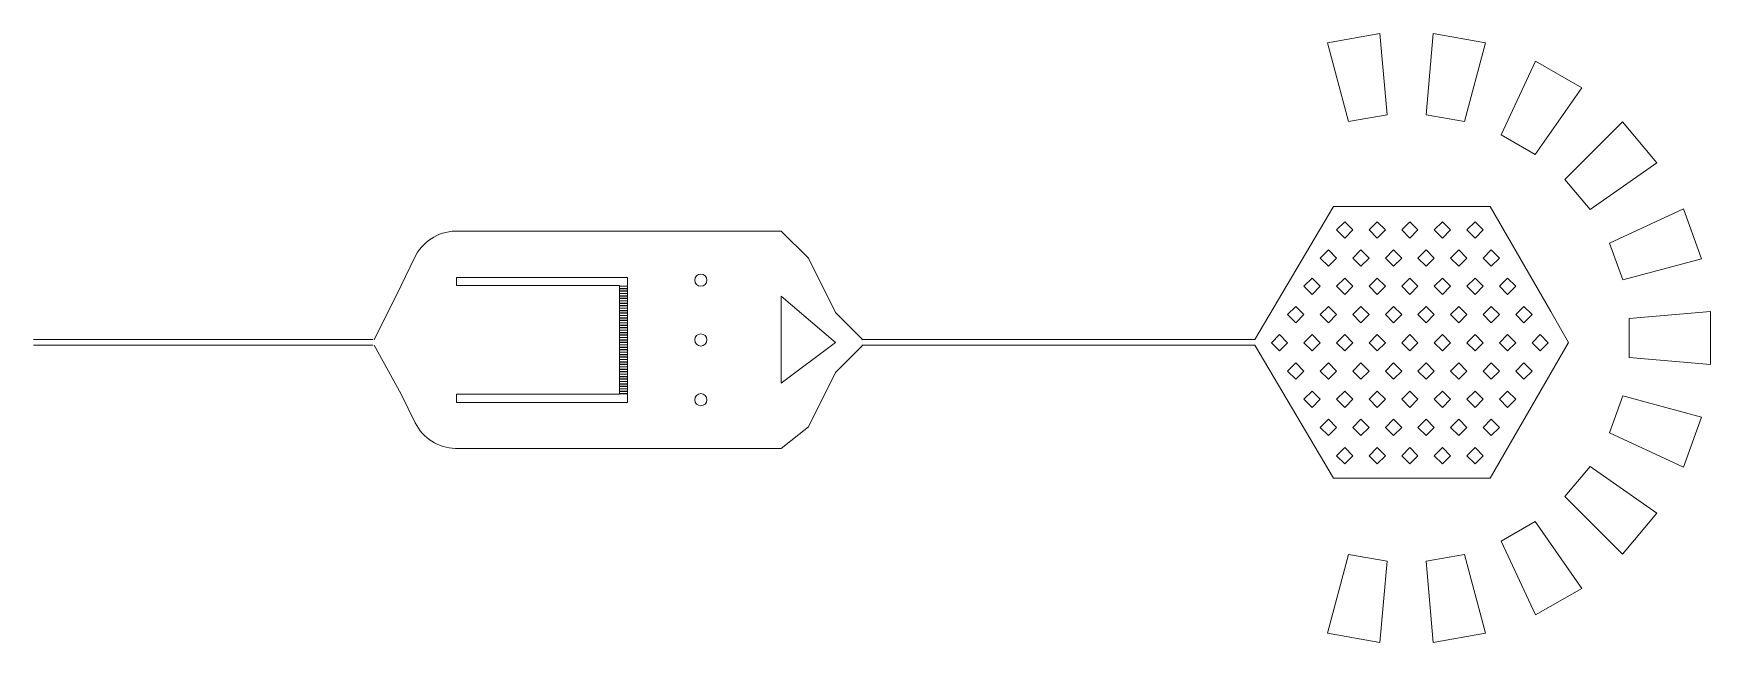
# Model space of a CAD drawing. Extents: x -8580 to 6722, y -2659 to 2641.
# Drawn here: x 546 to 6722, y -1114 to 1127 of the extents above; entities that cross this region are included whole.
import ezdxf

# ---------------------------------------------------------------- set-up
doc = ezdxf.new("R2010")
doc.units = 13
doc.layers.add('63', color=2, linetype='Continuous', lineweight=0, true_color=0xffff00)

msp = doc.modelspace()

# ---------------------------------------------------------------- linework, layer by layer
at = {"layer": '63'}
for p, q in [((5504.7, 1127.3), (5311.5, 1093.3)), ((5530.8, 828.4), (5504.7, 1127.3)), ((5700.8, 1127.3), (5674.6, 828.4)), ((5893.9, 1093.3), (5700.8, 1127.3)), ((5311.5, 1093.3), (5389.2, 803.5)), ((5816.2, 803.5), (5893.9, 1093.3)), ((6078.2, 1026.2), (5951.4, 754.3)), ((6248, 928.1), (6078.2, 1026.2)), ((6075.9, 682.4), (6248, 928.1)), ((5389.2, 803.5), (5530.8, 828.4)), ((5674.6, 828.4), (5816.2, 803.5)), ((5951.4, 754.3), (6075.9, 682.4)), ((6398.2, 802.1), (6186.1, 589.9)), ((6524.3, 651.9), (6398.2, 802.1)), ((6278.5, 479.8), (6524.3, 651.9)), ((6186.1, 589.9), (6278.5, 479.8)), ((5044.6, 0.6), (5333.3, 490.6)), ((5910.7, 490.6), (5333.3, 490.6)), ((5344.9, 404.7), (5374.9, 434.7)), ((5374.9, 434.7), (5404.9, 404.7)), ((5464.9, 404.7), (5494.9, 434.7)), ((5494.9, 434.7), (5524.9, 404.7)), ((5584.9, 404.7), (5614.9, 434.7)), ((5614.9, 434.7), (5644.9, 404.7)), ((5704.9, 404.7), (5734.9, 434.7)), ((5734.9, 434.7), (5764.9, 404.7)), ((5824.9, 404.7), (5854.9, 434.7)), ((5854.9, 434.7), (5884.9, 404.7)), ((6133.9, 103.9), (5910.7, 490.6)), ((6622.3, 482), (6350.4, 355.2)), ((6689.4, 297.8), (6622.3, 482)), ((2100, 400), (3300, 400)), ((3300, 400), (3400, 300)), ((5374.9, 374.7), (5344.9, 404.7)), ((5404.9, 404.7), (5374.9, 374.7)), ((5494.9, 374.7), (5464.9, 404.7)), ((5524.9, 404.7), (5494.9, 374.7)), ((5614.9, 374.7), (5584.9, 404.7)), ((5644.9, 404.7), (5614.9, 374.7)), ((5734.9, 374.7), (5704.9, 404.7)), ((5764.9, 404.7), (5734.9, 374.7)), ((5854.9, 374.7), (5824.9, 404.7)), ((5884.9, 404.7), (5854.9, 374.7)), ((5284.9, 300.8), (5314.9, 330.8)), ((5314.9, 330.8), (5344.9, 300.8)), ((5404.9, 300.8), (5434.9, 330.8)), ((5434.9, 330.8), (5464.9, 300.8)), ((5524.9, 300.8), (5554.9, 330.8)), ((5554.9, 330.8), (5584.9, 300.8)), ((5644.9, 300.8), (5674.9, 330.8)), ((5674.9, 330.8), (5704.9, 300.8)), ((5764.9, 300.8), (5794.9, 330.8)), ((5794.9, 330.8), (5824.9, 300.8)), ((5884.9, 300.8), (5914.9, 330.8)), ((5914.9, 330.8), (5944.9, 300.8)), ((6350.4, 355.2), (6399.6, 220.1)), ((1900, 200), (1949.1, 301.1)), ((3400, 300), (3500, 100)), ((5314.9, 270.8), (5284.9, 300.8)), ((5344.9, 300.8), (5314.9, 270.8)), ((5434.9, 270.8), (5404.9, 300.8)), ((5464.9, 300.8), (5434.9, 270.8)), ((5554.9, 270.8), (5524.9, 300.8)), ((5584.9, 300.8), (5554.9, 270.8)), ((5674.9, 270.8), (5644.9, 300.8)), ((5704.9, 300.8), (5674.9, 270.8)), ((5794.9, 270.8), (5764.9, 300.8)), ((5824.9, 300.8), (5794.9, 270.8)), ((5914.9, 270.8), (5884.9, 300.8)), ((5944.9, 300.8), (5914.9, 270.8)), ((6399.6, 220.1), (6689.4, 297.8)), ((1800, 0), (1900, 200)), ((2303.9, 229.4), (2103.9, 229.4)), ((2103.9, 229.4), (2103.9, 199.4)), ((2303.9, 199.4), (2103.9, 199.4)), ((2303.9, 229.4), (2733.9, 229.4)), ((2703.9, 199.4), (2303.9, 199.4)), ((2703.9, 197.9), (2703.9, 199.4)), ((2703.9, 197.9), (2733.9, 197.9)), ((2703.9, 196.9), (2733.9, 196.9)), ((2703.9, 188.9), (2703.9, 196.9)), ((2703.9, 188.9), (2733.9, 188.9)), ((2703.9, 187.9), (2733.9, 187.9)), ((2703.9, 179.9), (2703.9, 187.9)), ((2733.9, 229.4), (2733.9, 197.9)), ((2733.9, 188.9), (2733.9, 196.9)), ((2733.9, 179.9), (2733.9, 187.9)), ((5224.9, 196.9), (5254.9, 226.9)), ((5254.9, 166.9), (5224.9, 196.9)), ((5254.9, 226.9), (5284.9, 196.9)), ((5284.9, 196.9), (5254.9, 166.9)), ((5344.9, 196.9), (5374.9, 226.9)), ((5374.9, 166.9), (5344.9, 196.9)), ((5374.9, 226.9), (5404.9, 196.9)), ((5404.9, 196.9), (5374.9, 166.9)), ((5464.9, 196.9), (5494.9, 226.9)), ((5494.9, 166.9), (5464.9, 196.9)), ((5494.9, 226.9), (5524.9, 196.9)), ((5524.9, 196.9), (5494.9, 166.9)), ((5584.9, 196.9), (5614.9, 226.9)), ((5614.9, 166.9), (5584.9, 196.9)), ((5614.9, 226.9), (5644.9, 196.9)), ((5644.9, 196.9), (5614.9, 166.9)), ((5704.9, 196.9), (5734.9, 226.9)), ((5734.9, 166.9), (5704.9, 196.9)), ((5734.9, 226.9), (5764.9, 196.9)), ((5764.9, 196.9), (5734.9, 166.9)), ((5824.9, 196.9), (5854.9, 226.9)), ((5854.9, 166.9), (5824.9, 196.9)), ((5854.9, 226.9), (5884.9, 196.9)), ((5884.9, 196.9), (5854.9, 166.9)), ((5944.9, 196.9), (5974.9, 226.9)), ((5974.9, 166.9), (5944.9, 196.9)), ((5974.9, 226.9), (6004.9, 196.9)), ((6004.9, 196.9), (5974.9, 166.9)), ((2703.9, 179.9), (2733.9, 179.9)), ((2703.9, 178.9), (2733.9, 178.9)), ((2703.9, 170.9), (2703.9, 178.9)), ((2703.9, 170.9), (2733.9, 170.9)), ((2703.9, 169.9), (2733.9, 169.9)), ((2703.9, 161.9), (2703.9, 169.9)), ((2703.9, 161.9), (2733.9, 161.9)), ((2703.9, 160.9), (2733.9, 160.9)), ((2703.9, 152.9), (2703.9, 160.9)), ((2703.9, 152.9), (2733.9, 152.9)), ((2703.9, 151.9), (2733.9, 151.9)), ((2703.9, 143.9), (2703.9, 151.9)), ((2703.9, 143.9), (2733.9, 143.9)), ((2703.9, 142.9), (2733.9, 142.9)), ((2703.9, 134.9), (2703.9, 142.9)), ((2703.9, 134.9), (2733.9, 134.9)), ((2703.9, 133.9), (2733.9, 133.9)), ((2703.9, 125.9), (2703.9, 133.9)), ((2703.9, 125.9), (2733.9, 125.9)), ((2703.9, 124.9), (2733.9, 124.9)), ((2703.9, 116.9), (2703.9, 124.9)), ((2733.9, 170.9), (2733.9, 178.9)), ((2733.9, 161.9), (2733.9, 169.9)), ((2733.9, 152.9), (2733.9, 160.9)), ((2733.9, 143.9), (2733.9, 151.9)), ((2733.9, 134.9), (2733.9, 142.9)), ((2733.9, 125.9), (2733.9, 133.9)), ((2733.9, 116.9), (2733.9, 124.9)), ((3500, -10), (3300, 160)), ((3300, 160), (3300, -160)), ((2703.9, 116.9), (2733.9, 116.9)), ((2703.9, 115.9), (2733.9, 115.9)), ((2703.9, 107.9), (2703.9, 115.9)), ((2703.9, 107.9), (2733.9, 107.9)), ((2703.9, 106.9), (2733.9, 106.9)), ((2703.9, 98.9), (2703.9, 106.9)), ((2703.9, 98.9), (2733.9, 98.9)), ((2703.9, 97.9), (2733.9, 97.9)), ((2703.9, 89.9), (2703.9, 97.9)), ((2703.9, 89.9), (2733.9, 89.9)), ((2703.9, 88.9), (2733.9, 88.9)), ((2703.9, 80.9), (2703.9, 88.9)), ((2703.9, 80.9), (2733.9, 80.9)), ((2703.9, 79.9), (2733.9, 79.9)), ((2703.9, 71.9), (2703.9, 79.9)), ((2703.9, 71.9), (2733.9, 71.9)), ((2703.9, 70.9), (2733.9, 70.9)), ((2703.9, 62.9), (2703.9, 70.9)), ((2703.9, 62.9), (2733.9, 62.9)), ((2703.9, 61.9), (2733.9, 61.9)), ((2703.9, 53.9), (2703.9, 61.9)), ((2733.9, 107.9), (2733.9, 115.9)), ((2733.9, 98.9), (2733.9, 106.9)), ((2733.9, 89.9), (2733.9, 97.9)), ((2733.9, 80.9), (2733.9, 88.9)), ((2733.9, 71.9), (2733.9, 79.9)), ((2733.9, 62.9), (2733.9, 70.9)), ((2733.9, 53.9), (2733.9, 61.9)), ((3500, 100), (3600, 0)), ((5164.9, 93), (5194.9, 123)), ((5194.9, 63), (5164.9, 93)), ((5194.9, 123), (5224.9, 93)), ((5224.9, 93), (5194.9, 63)), ((5284.9, 93), (5314.9, 123)), ((5314.9, 63), (5284.9, 93)), ((5314.9, 123), (5344.9, 93)), ((5344.9, 93), (5314.9, 63)), ((5404.9, 93), (5434.9, 123)), ((5434.9, 63), (5404.9, 93)), ((5434.9, 123), (5464.9, 93)), ((5464.9, 93), (5434.9, 63)), ((5524.9, 93), (5554.9, 123)), ((5554.9, 63), (5524.9, 93)), ((5554.9, 123), (5584.9, 93)), ((5584.9, 93), (5554.9, 63)), ((5644.9, 93), (5674.9, 123)), ((5674.9, 63), (5644.9, 93)), ((5674.9, 123), (5704.9, 93)), ((5704.9, 93), (5674.9, 63)), ((5764.9, 93), (5794.9, 123)), ((5794.9, 63), (5764.9, 93)), ((5794.9, 123), (5824.9, 93)), ((5824.9, 93), (5794.9, 63)), ((5884.9, 93), (5914.9, 123)), ((5914.9, 63), (5884.9, 93)), ((5914.9, 123), (5944.9, 93)), ((5944.9, 93), (5914.9, 63)), ((6004.9, 93), (6034.9, 123)), ((6034.9, 63), (6004.9, 93)), ((6034.9, 123), (6064.9, 93)), ((6064.9, 93), (6034.9, 63)), ((6199.3, -9.4), (6133.9, 103.9)), ((6722, 104.6), (6423.2, 78.4)), ((6423.2, 78.4), (6423.2, -65.4)), ((6722, -91.5), (6722, 104.6)), ((546.1, 0.6), (1796.1, 0.6)), ((2703.9, 53.9), (2733.9, 53.9)), ((2703.9, 44.9), (2703.9, 52.9)), ((2703.9, 52.9), (2733.9, 52.9)), ((2703.9, 44.9), (2733.9, 44.9)), ((2703.9, 35.9), (2703.9, 43.9)), ((2703.9, 43.9), (2733.9, 43.9)), ((2703.9, 35.9), (2733.9, 35.9)), ((2703.9, 34.9), (2733.9, 34.9)), ((2703.9, 26.9), (2703.9, 34.9)), ((2703.9, 26.9), (2733.9, 26.9)), ((2703.9, 17.9), (2703.9, 25.9)), ((2703.9, 25.9), (2733.9, 25.9)), ((2703.9, 17.9), (2733.9, 17.9)), ((2703.9, 16.9), (2733.9, 16.9)), ((2703.9, 8.9), (2703.9, 16.9)), ((2703.9, 8.9), (2733.9, 8.9)), ((2703.9, 7.9), (2733.9, 7.9)), ((2703.9, -0.1), (2703.9, 7.9)), ((2733.9, 44.9), (2733.9, 52.9)), ((2733.9, 35.9), (2733.9, 43.9)), ((2733.9, 26.9), (2733.9, 34.9)), ((2733.9, 17.9), (2733.9, 25.9)), ((2733.9, 8.9), (2733.9, 16.9)), ((2733.9, -0.1), (2733.9, 7.9)), ((3596.1, 0.6), (3794.6, 0.6)), ((3794.6, 0.6), (5044.6, 0.6)), ((5104.9, -11), (5134.9, 19)), ((5134.9, 19), (5164.9, -11)), ((5224.9, -11), (5254.9, 19)), ((5254.9, 19), (5284.9, -11)), ((5344.9, -11), (5374.9, 19)), ((5374.9, 19), (5404.9, -11)), ((5464.9, -11), (5494.9, 19)), ((5494.9, 19), (5524.9, -11)), ((5584.9, -11), (5614.9, 19)), ((5614.9, 19), (5644.9, -11)), ((5704.9, -11), (5734.9, 19)), ((5734.9, 19), (5764.9, -11)), ((5824.9, -11), (5854.9, 19)), ((5854.9, 19), (5884.9, -11)), ((5944.9, -11), (5974.9, 19)), ((5974.9, 19), (6004.9, -11)), ((6064.9, -11), (6094.9, 19)), ((6094.9, 19), (6124.9, -11)), ((1796.1, -19.4), (546.1, -19.4)), ((1900, -200), (1800, -20)), ((2703.9, -0.1), (2733.9, -0.1)), ((2703.9, -1.1), (2733.9, -1.1)), ((2703.9, -9.1), (2703.9, -1.1)), ((2703.9, -9.1), (2733.9, -9.1)), ((2703.9, -10.1), (2733.9, -10.1)), ((2703.9, -18.1), (2703.9, -10.1)), ((2703.9, -18.1), (2733.9, -18.1)), ((2703.9, -19.1), (2733.9, -19.1)), ((2703.9, -27.1), (2703.9, -19.1)), ((2703.9, -27.1), (2733.9, -27.1)), ((2703.9, -28.1), (2733.9, -28.1)), ((2703.9, -36.1), (2703.9, -28.1)), ((2703.9, -36.1), (2733.9, -36.1)), ((2703.9, -45.1), (2703.9, -37.1)), ((2703.9, -37.1), (2733.9, -37.1)), ((2703.9, -45.1), (2733.9, -45.1)), ((2703.9, -54.1), (2703.9, -46.1)), ((2703.9, -46.1), (2733.9, -46.1)), ((2703.9, -54.1), (2733.9, -54.1)), ((2703.9, -55.1), (2733.9, -55.1)), ((2703.9, -63.1), (2703.9, -55.1)), ((2733.9, -9.1), (2733.9, -1.1)), ((2733.9, -18.1), (2733.9, -10.1)), ((2733.9, -27.1), (2733.9, -19.1)), ((2733.9, -36.1), (2733.9, -28.1)), ((2733.9, -45.1), (2733.9, -37.1)), ((2733.9, -54.1), (2733.9, -46.1)), ((2733.9, -63.1), (2733.9, -55.1)), ((3300, -160), (3500, -10)), ((3600, -20), (3500, -120)), ((3794.6, -19.4), (3596.1, -19.4)), ((5044.6, -19.4), (3794.6, -19.4)), ((5333.3, -509.4), (5044.6, -19.4)), ((5134.9, -41), (5104.9, -11)), ((5164.9, -11), (5134.9, -41)), ((5254.9, -41), (5224.9, -11)), ((5284.9, -11), (5254.9, -41)), ((5374.9, -41), (5344.9, -11)), ((5404.9, -11), (5374.9, -41)), ((5494.9, -41), (5464.9, -11)), ((5524.9, -11), (5494.9, -41)), ((5614.9, -41), (5584.9, -11)), ((5644.9, -11), (5614.9, -41)), ((5734.9, -41), (5704.9, -11)), ((5764.9, -11), (5734.9, -41)), ((5854.9, -41), (5824.9, -11)), ((5884.9, -11), (5854.9, -41)), ((5910.7, -509.4), (6199.3, -9.4)), ((5974.9, -41), (5944.9, -11)), ((6004.9, -11), (5974.9, -41)), ((6094.9, -41), (6064.9, -11)), ((6124.9, -11), (6094.9, -41)), ((2703.9, -63.1), (2733.9, -63.1)), ((2703.9, -72.1), (2703.9, -64.1)), ((2703.9, -64.1), (2733.9, -64.1)), ((2703.9, -72.1), (2733.9, -72.1)), ((2703.9, -81.1), (2703.9, -73.1)), ((2703.9, -73.1), (2733.9, -73.1)), ((2703.9, -81.1), (2733.9, -81.1)), ((2703.9, -82.1), (2733.9, -82.1)), ((2703.9, -90.1), (2703.9, -82.1)), ((2703.9, -90.1), (2733.9, -90.1)), ((2703.9, -91.1), (2733.9, -91.1)), ((2703.9, -99.1), (2703.9, -91.1)), ((2703.9, -99.1), (2733.9, -99.1)), ((2703.9, -108.1), (2703.9, -100.1)), ((2703.9, -100.1), (2733.9, -100.1)), ((2703.9, -108.1), (2733.9, -108.1)), ((2703.9, -109.1), (2733.9, -109.1)), ((2703.9, -117.1), (2703.9, -109.1)), ((2703.9, -117.1), (2733.9, -117.1)), ((2703.9, -118.1), (2733.9, -118.1)), ((2703.9, -126.1), (2703.9, -118.1)), ((2733.9, -72.1), (2733.9, -64.1)), ((2733.9, -81.1), (2733.9, -73.1)), ((2733.9, -90.1), (2733.9, -82.1)), ((2733.9, -99.1), (2733.9, -91.1)), ((2733.9, -108.1), (2733.9, -100.1)), ((2733.9, -117.1), (2733.9, -109.1)), ((2733.9, -126.1), (2733.9, -118.1)), ((3500, -120), (3400, -320)), ((5164.9, -114.9), (5194.9, -84.9)), ((5194.9, -144.9), (5164.9, -114.9)), ((5194.9, -84.9), (5224.9, -114.9)), ((5224.9, -114.9), (5194.9, -144.9)), ((5284.9, -114.9), (5314.9, -84.9)), ((5314.9, -144.9), (5284.9, -114.9)), ((5314.9, -84.9), (5344.9, -114.9)), ((5344.9, -114.9), (5314.9, -144.9)), ((5404.9, -114.9), (5434.9, -84.9)), ((5434.9, -144.9), (5404.9, -114.9)), ((5434.9, -84.9), (5464.9, -114.9)), ((5464.9, -114.9), (5434.9, -144.9)), ((5524.9, -114.9), (5554.9, -84.9)), ((5554.9, -144.9), (5524.9, -114.9)), ((5554.9, -84.9), (5584.9, -114.9)), ((5584.9, -114.9), (5554.9, -144.9)), ((5644.9, -114.9), (5674.9, -84.9)), ((5674.9, -144.9), (5644.9, -114.9)), ((5674.9, -84.9), (5704.9, -114.9)), ((5704.9, -114.9), (5674.9, -144.9)), ((5764.9, -114.9), (5794.9, -84.9)), ((5794.9, -144.9), (5764.9, -114.9)), ((5794.9, -84.9), (5824.9, -114.9)), ((5824.9, -114.9), (5794.9, -144.9)), ((5884.9, -114.9), (5914.9, -84.9)), ((5914.9, -144.9), (5884.9, -114.9)), ((5914.9, -84.9), (5944.9, -114.9)), ((5944.9, -114.9), (5914.9, -144.9)), ((6004.9, -114.9), (6034.9, -84.9)), ((6034.9, -144.9), (6004.9, -114.9)), ((6034.9, -84.9), (6064.9, -114.9)), ((6064.9, -114.9), (6034.9, -144.9)), ((6423.2, -65.4), (6722, -91.5)), ((2703.9, -126.1), (2733.9, -126.1)), ((2703.9, -135.1), (2703.9, -127.1)), ((2703.9, -127.1), (2733.9, -127.1)), ((2703.9, -135.1), (2733.9, -135.1)), ((2703.9, -136.1), (2733.9, -136.1)), ((2703.9, -144.1), (2703.9, -136.1)), ((2703.9, -144.1), (2733.9, -144.1)), ((2703.9, -145.1), (2733.9, -145.1)), ((2703.9, -153.1), (2703.9, -145.1)), ((2703.9, -153.1), (2733.9, -153.1)), ((2703.9, -154.1), (2733.9, -154.1)), ((2703.9, -162.1), (2703.9, -154.1)), ((2703.9, -162.1), (2733.9, -162.1)), ((2703.9, -171.1), (2703.9, -163.1)), ((2703.9, -163.1), (2733.9, -163.1)), ((2703.9, -171.1), (2733.9, -171.1)), ((2703.9, -172.1), (2733.9, -172.1)), ((2703.9, -180.1), (2703.9, -172.1)), ((2703.9, -180.1), (2733.9, -180.1)), ((2703.9, -181.1), (2733.9, -181.1)), ((2703.9, -189.1), (2703.9, -181.1)), ((2733.9, -135.1), (2733.9, -127.1)), ((2733.9, -144.1), (2733.9, -136.1)), ((2733.9, -153.1), (2733.9, -145.1)), ((2733.9, -162.1), (2733.9, -154.1)), ((2733.9, -171.1), (2733.9, -163.1)), ((2733.9, -180.1), (2733.9, -172.1)), ((2733.9, -189.1), (2733.9, -181.1)), ((1900, -200), (1951.8, -305.4)), ((2303.9, -200.6), (2103.9, -200.6)), ((2103.9, -200.6), (2103.9, -230.6)), ((2303.9, -230.6), (2103.9, -230.6)), ((2303.9, -200.6), (2703.9, -200.6)), ((2733.9, -230.6), (2303.9, -230.6)), ((2703.9, -189.1), (2733.9, -189.1)), ((2703.9, -190.1), (2733.9, -190.1)), ((2703.9, -198.1), (2703.9, -190.1)), ((2703.9, -198.1), (2733.9, -198.1)), ((2703.9, -199.1), (2733.9, -199.1)), ((2703.9, -200.6), (2703.9, -199.1)), ((2733.9, -198.1), (2733.9, -190.1)), ((2733.9, -230.6), (2733.9, -199.1)), ((5224.9, -218.8), (5254.9, -188.8)), ((5254.9, -248.8), (5224.9, -218.8)), ((5254.9, -188.8), (5284.9, -218.8)), ((5284.9, -218.8), (5254.9, -248.8)), ((5344.9, -218.8), (5374.9, -188.8)), ((5374.9, -248.8), (5344.9, -218.8)), ((5374.9, -188.8), (5404.9, -218.8)), ((5404.9, -218.8), (5374.9, -248.8)), ((5464.9, -218.8), (5494.9, -188.8)), ((5494.9, -248.8), (5464.9, -218.8)), ((5494.9, -188.8), (5524.9, -218.8)), ((5524.9, -218.8), (5494.9, -248.8)), ((5584.9, -218.8), (5614.9, -188.8)), ((5614.9, -248.8), (5584.9, -218.8)), ((5614.9, -188.8), (5644.9, -218.8)), ((5644.9, -218.8), (5614.9, -248.8)), ((5704.9, -218.8), (5734.9, -188.8)), ((5734.9, -248.8), (5704.9, -218.8)), ((5734.9, -188.8), (5764.9, -218.8)), ((5764.9, -218.8), (5734.9, -248.8)), ((5824.9, -218.8), (5854.9, -188.8)), ((5854.9, -248.8), (5824.9, -218.8)), ((5854.9, -188.8), (5884.9, -218.8)), ((5884.9, -218.8), (5854.9, -248.8)), ((5944.9, -218.8), (5974.9, -188.8)), ((5974.9, -248.8), (5944.9, -218.8)), ((5974.9, -188.8), (6004.9, -218.8)), ((6004.9, -218.8), (5974.9, -248.8)), ((6399.6, -206.9), (6350.4, -342.1)), ((6689.4, -284.6), (6399.6, -206.9)), ((5284.9, -322.7), (5314.9, -292.7)), ((5314.9, -292.7), (5344.9, -322.7)), ((5404.9, -322.7), (5434.9, -292.7)), ((5434.9, -292.7), (5464.9, -322.7)), ((5524.9, -322.7), (5554.9, -292.7)), ((5554.9, -292.7), (5584.9, -322.7)), ((5644.9, -322.7), (5674.9, -292.7)), ((5674.9, -292.7), (5704.9, -322.7)), ((5764.9, -322.7), (5794.9, -292.7)), ((5794.9, -292.7), (5824.9, -322.7)), ((5884.9, -322.7), (5914.9, -292.7)), ((5914.9, -292.7), (5944.9, -322.7)), ((6622.3, -468.9), (6689.4, -284.6)), ((3400, -320), (3300, -400)), ((5314.9, -352.7), (5284.9, -322.7)), ((5344.9, -322.7), (5314.9, -352.7)), ((5434.9, -352.7), (5404.9, -322.7)), ((5464.9, -322.7), (5434.9, -352.7)), ((5554.9, -352.7), (5524.9, -322.7)), ((5584.9, -322.7), (5554.9, -352.7)), ((5674.9, -352.7), (5644.9, -322.7)), ((5704.9, -322.7), (5674.9, -352.7)), ((5794.9, -352.7), (5764.9, -322.7)), ((5824.9, -322.7), (5794.9, -352.7)), ((5914.9, -352.7), (5884.9, -322.7)), ((5944.9, -322.7), (5914.9, -352.7)), ((6350.4, -342.1), (6622.3, -468.9)), ((3300, -400), (2100, -400)), ((5344.9, -426.6), (5374.9, -396.6)), ((5374.9, -456.6), (5344.9, -426.6)), ((5374.9, -396.6), (5404.9, -426.6)), ((5404.9, -426.6), (5374.9, -456.6)), ((5464.9, -426.6), (5494.9, -396.6)), ((5494.9, -456.6), (5464.9, -426.6)), ((5494.9, -396.6), (5524.9, -426.6)), ((5524.9, -426.6), (5494.9, -456.6)), ((5584.9, -426.6), (5614.9, -396.6)), ((5614.9, -456.6), (5584.9, -426.6)), ((5614.9, -396.6), (5644.9, -426.6)), ((5644.9, -426.6), (5614.9, -456.6)), ((5704.9, -426.6), (5734.9, -396.6)), ((5734.9, -456.6), (5704.9, -426.6)), ((5734.9, -396.6), (5764.9, -426.6)), ((5764.9, -426.6), (5734.9, -456.6)), ((5824.9, -426.6), (5854.9, -396.6)), ((5854.9, -456.6), (5824.9, -426.6)), ((5854.9, -396.6), (5884.9, -426.6)), ((5884.9, -426.6), (5854.9, -456.6)), ((6278.5, -466.6), (6186.1, -576.8)), ((6524.3, -638.7), (6278.5, -466.6)), ((5333.3, -509.4), (5910.7, -509.4)), ((6186.1, -576.8), (6398.2, -788.9)), ((6075.9, -669.2), (5951.4, -741.1)), ((6248, -915), (6075.9, -669.2)), ((6398.2, -788.9), (6524.3, -638.7)), ((5389.2, -790.3), (5311.5, -1080.1)), ((5530.8, -815.3), (5389.2, -790.3)), ((5816.2, -790.3), (5674.6, -815.3)), ((5893.9, -1080.1), (5816.2, -790.3)), ((5951.4, -741.1), (6078.2, -1013)), ((5504.7, -1114.1), (5530.8, -815.3)), ((5674.6, -815.3), (5700.8, -1114.1)), ((6078.2, -1013), (6248, -915)), ((5311.5, -1080.1), (5504.7, -1114.1)), ((5700.8, -1114.1), (5893.9, -1080.1))]:
    msp.add_line(p, q, dxfattribs=at)
for centre in [(3003.9, 219.4), (3003.9, -0.6), (3003.9, -220.6)]:
    msp.add_circle(centre, 22.4, dxfattribs=at)
for centre, radius, start, end in [((2103.9, 229.4), 170.6, 91.31305, 155.17942), ((2103.9, -230.6), 169.5, 206.1907, 268.6783)]:
    msp.add_arc(centre, radius, start, end, dxfattribs=at)

doc.saveas('drawing.dxf')
